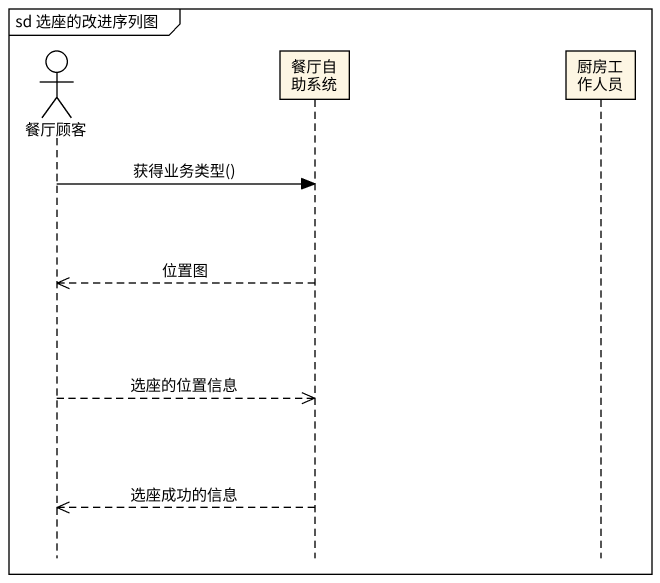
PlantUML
@startuml
mainframe sd 选座的改进序列图
hide footbox
actor 餐厅顾客
participant 餐厅自助系统
participant 厨房工作人员

餐厅顾客 -> 餐厅自助系统 : 获得业务类型()
餐厅自助系统 -->> 餐厅顾客 : 位置图
餐厅顾客 -->> 餐厅自助系统 : 选座的位置信息
餐厅自助系统 -->> 餐厅顾客 : 选座成功的信息
@enduml
